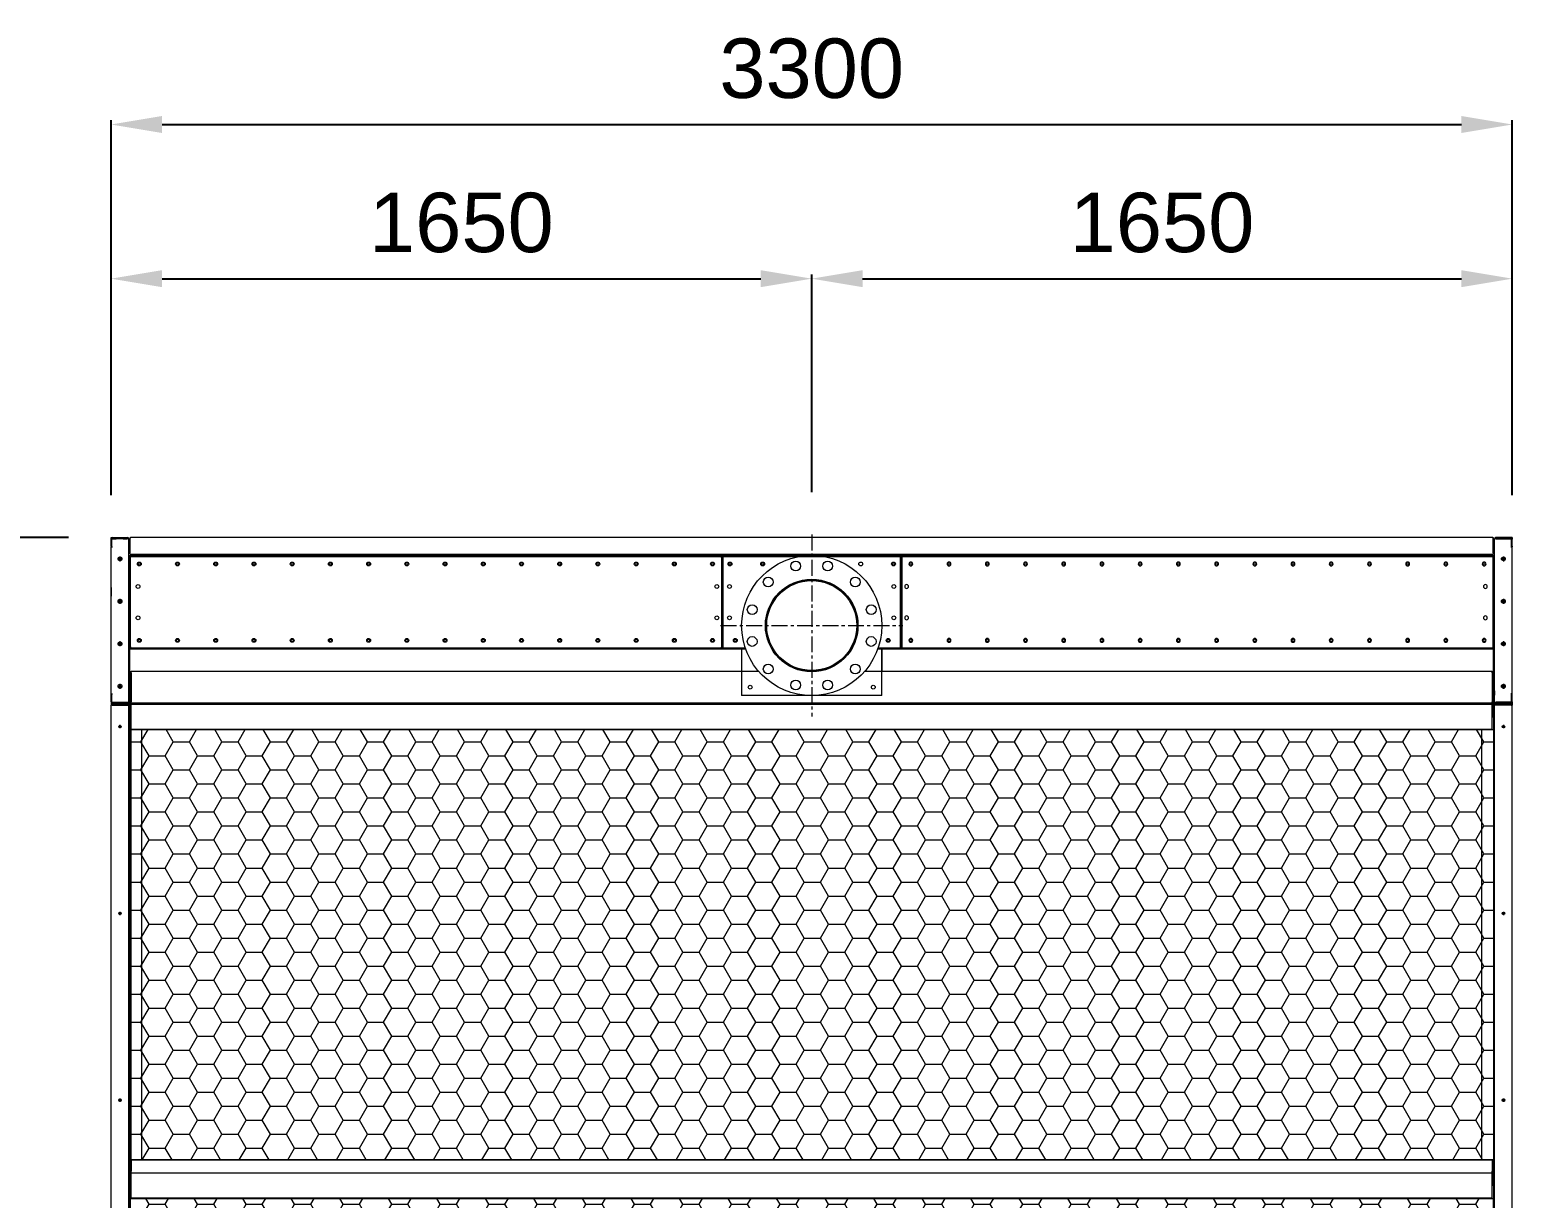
# Model space of a CAD drawing. Header units: millimetres. Extents: x 17797 to 47204, y 13896 to 34691.
# Drawn here: x 20592 to 24084, y 23123 to 25875 of the extents above; entities that cross this region are included whole.
import ezdxf

# ---------------------------------------------------------------- set-up
doc = ezdxf.new("R2010")
doc.units = ezdxf.units.MM
doc.linetypes.add('CENTER', pattern=[2, 1.25, -0.25, 0.25, -0.25])
doc.layers.add('center', color=1, linetype='CENTER')
doc.styles.get("Standard").update_dxf_attribs({"font": 'arial.ttf'})
doc.dimstyles.new('1.40', dxfattribs={"dimscale": 20, "dimtxt": 1.5, "dimasz": 1, "dimexe": 0.5, "dimexo": 0.5, "dimgap": 0.5, "dimtad": 1, "dimdec": 0, "dimzin": 0, "dimdsep": 46, "dimtxsty": 'Standard', "dimcen": 0, "dimclrd": 2, "dimclre": 2, "dimclrt": 3, "dimadec": 0, "dimazin": 0, "dimtfac": 1, "dimtdec": 0, "dimtmove": 0, "dimatfit": 0, "dimfxl": 1, "dimtolj": 1, "dimtzin": 0, "dimlwd": -1, "dimlwe": -1, "dimarcsym": 0})
pattern_1 = [(0, (-361288.94, -64428.353), (57.15, 32.9955677), [38.1, -76.2]), (120, (-361288.94, -64428.353), (-57.15, 32.995568), [38.1, -76.2]), (60, (-361288.94, -64428.353), (1e-07, 65.9911357), [-76.2, 38.1])]

# ---------------------------------------------------------------- blocks, each defined once
blk = doc.blocks.new('*D103')
at = {"color": 2, "transparency": 16777216}
for p, q in [((20783.7, 24778.9), (20783.7, 25298.9)), ((20903.7, 25288.9), (22313.7, 25288.9)), ((22433.7, 24786.4), (22433.7, 25298.9))]:
    blk.add_line(p, q, dxfattribs=at)
for points in [[(20903.7, 25308.9), (20903.7, 25268.9), (20783.7, 25288.9)], [(22313.7, 25308.9), (22313.7, 25268.9), (22433.7, 25288.9)]]:
    blk.add_solid(points, dxfattribs=at)
at = {"layer": 'Defpoints', "color": 0, "transparency": 16777216}
for p in [(22433.7, 25288.9), (20783.7, 24678.9), (22433.7, 24686.4)]:
    blk.add_point(p, dxfattribs=at)
at = {"color": 3, "lineweight": 5, "transparency": 16777216, "insert": (21608.7, 25420.4), "char_height": 140, "attachment_point": 5}
blk.add_mtext('\\A1;1650', dxfattribs=at)
blk = doc.blocks.new('*D104')
at = {"color": 2, "transparency": 16777216}
for p, q in [((20783.7, 24778.9), (20783.7, 25662)), ((20903.7, 25652), (23963.7, 25652)), ((24083.7, 24778.9), (24083.7, 25662))]:
    blk.add_line(p, q, dxfattribs=at)
for points in [[(20903.7, 25672), (20903.7, 25632), (20783.7, 25652)], [(23963.7, 25672), (23963.7, 25632), (24083.7, 25652)]]:
    blk.add_solid(points, dxfattribs=at)
at = {"layer": 'Defpoints', "color": 0, "transparency": 16777216}
for p in [(24083.7, 25652), (20783.7, 24678.9), (24083.7, 24678.9)]:
    blk.add_point(p, dxfattribs=at)
at = {"color": 3, "lineweight": 5, "transparency": 16777216, "insert": (22433.7, 25783.6), "char_height": 140, "attachment_point": 5}
blk.add_mtext('\\A1;3300', dxfattribs=at)
blk = doc.blocks.new('*D107')
at = {"color": 2, "transparency": 16777216}
for p, q in [((22433.7, 24786.4), (22433.7, 25298.9)), ((22553.7, 25288.9), (23963.7, 25288.9)), ((24083.7, 24778.9), (24083.7, 25298.9))]:
    blk.add_line(p, q, dxfattribs=at)
for points in [[(22553.7, 25308.9), (22553.7, 25268.9), (22433.7, 25288.9)], [(23963.7, 25308.9), (23963.7, 25268.9), (24083.7, 25288.9)]]:
    blk.add_solid(points, dxfattribs=at)
at = {"layer": 'Defpoints', "color": 0, "transparency": 16777216}
for p in [(24083.7, 25288.9), (22433.7, 24686.4), (24083.7, 24678.9)]:
    blk.add_point(p, dxfattribs=at)
at = {"color": 3, "lineweight": 5, "transparency": 16777216, "insert": (23258.7, 25420.4), "char_height": 140, "attachment_point": 5}
blk.add_mtext('\\A1;1650', dxfattribs=at)
blk = doc.blocks.new('*D111')
at = {"color": 2, "transparency": 16777216}
for p, q in [((20683.7, 24678.9), (20118.1, 24678.9)), ((20128.1, 24558.9), (20128.1, 21598.9)), ((20683.7, 21478.9), (20118.1, 21478.9))]:
    blk.add_line(p, q, dxfattribs=at)
for points in [[(20108.1, 24558.9), (20148.1, 24558.9), (20128.1, 24678.9)], [(20108.1, 21598.9), (20148.1, 21598.9), (20128.1, 21478.9)]]:
    blk.add_solid(points, dxfattribs=at)
at = {"layer": 'Defpoints', "color": 0, "transparency": 16777216}
for p in [(20783.7, 24678.9), (20128.1, 21478.9), (20783.7, 21478.9)]:
    blk.add_point(p, dxfattribs=at)
at = {"color": 3, "lineweight": 5, "transparency": 16777216, "insert": (19996.6, 23078.9), "char_height": 140, "attachment_point": 5, "rotation": 90}
blk.add_mtext('\\A1;3200', dxfattribs=at)
blk = doc.blocks.new('A$C35F72EF5')
at = {"color": 7, "lineweight": 15}
for p, q in [((0, 3.5), (0, 216.5)), ((2, 216.5), (0, 216.5)), ((3.5, 216.5), (2, 216.5)), ((2, 3.5), (2, 216.5)), ((3.5, 220), (1392.5, 220)), ((3.5, 220), (3.5, 218)), ((3.5, 216.5), (3.5, 218)), ((3.5, 218), (1392.5, 218)), ((1392.5, 218), (1392.5, 220)), ((1392.5, 216.5), (1392.5, 218)), ((1392.5, 216.5), (1394, 216.5)), ((1394, 216.5), (1394, 3.5)), ((1396, 216.5), (1394, 216.5)), ((1396, 216.5), (1396, 3.5)), ((0, 3.5), (2, 3.5)), ((3.5, 3.5), (2, 3.5)), ((3.5, 3.5), (3.5, 2)), ((1392.5, 2), (3.5, 2)), ((3.5, 2), (3.5, 0)), ((1392.5, 3.5), (1394, 3.5)), ((1392.5, 3.5), (1392.5, 2)), ((1392.5, 0), (1392.5, 2)), ((1394, 3.5), (1396, 3.5)), ((1392.5, 0), (3.5, 0))]:
    blk.add_line(p, q, dxfattribs=at)
for centre in [(23, 200), (113, 200), (203, 200), (293, 200), (383, 200), (473, 200), (563, 200), (653, 200), (743, 200), (743, 200), (833, 200), (923, 200), (1013, 200), (1103, 200), (1193, 200), (1283, 200), (1373, 200), (20, 147), (1383, 147), (20, 73), (1383, 73), (23, 20), (113, 20), (203, 20), (293, 20), (383, 20), (473, 20), (563, 20), (653, 20), (743, 20), (743, 20), (833, 20), (923, 20), (1013, 20), (1103, 20), (1193, 20), (1283, 20), (1373, 20)]:
    blk.add_circle(centre, 4.5, dxfattribs=at)
blk = doc.blocks.new('A$C4CFF21FF')
at = {"color": 7, "lineweight": 13}
for centre, radius in [((165, 165), 165), ((127.5, 305.1), 11.5), ((202.5, 305.1), 11.5), ((62.5, 267.5), 11.5), ((165, 165), 108), ((165, 165), 108), ((165, 165), 106), ((267.5, 267.5), 11.5), ((24.9, 202.5), 11.5), ((305.1, 202.5), 11.5), ((24.9, 127.5), 11.5), ((305.1, 127.5), 11.5), ((62.5, 62.5), 11.5), ((267.5, 62.5), 11.5), ((127.5, 24.9), 11.5), ((202.5, 24.9), 11.5)]:
    blk.add_circle(centre, radius, dxfattribs=at)
blk = doc.blocks.new('3')
at = {"lineweight": 20}
h = blk.add_hatch(dxfattribs=at)
h.set_pattern_fill('HONEY', scale=12)
h.set_pattern_definition(pattern_1)
h.paths.add_polyline_path([(24040.1, 23213.1), (24040.1, 24226.9), (20831.2, 24226.9), (20831.2, 23213.1)])
h = blk.add_hatch(dxfattribs=at)
h.set_pattern_fill('HONEY', scale=12)
h.set_pattern_definition(pattern_1)
h.paths.add_polyline_path([(24040.1, 22009.1), (24038.2, 23122.7), (20829.3, 23122.7), (20831.2, 22009.1)])
at = {"color": 7, "lineweight": 20, "ltscale": 0.280701}
for p, q in [((20783.7, 24658.9), (20783.7, 24678.9)), ((20783.7, 24678.9), (20787.1, 24678.9)), ((20783.7, 24678.9), (20783.7, 24677.3)), ((20783.7, 24677.3), (20784.2, 24677.3)), ((20783.7, 24675.8), (20783.7, 24675.8)), ((20783.7, 24658.9), (20785.7, 24658.9)), ((20783.7, 24658.9), (20783.7, 24656.9)), ((20783.7, 24310.9), (20783.7, 24656.9)), ((20783.7, 24656.9), (20787.1, 24656.9)), ((20785.7, 24656.9), (20785.7, 24676)), ((20822.3, 24676), (20785.7, 24676)), ((20785.8, 24676), (20795.7, 24676)), ((20787.1, 24678.9), (20822.3, 24678.9)), ((20824.7, 24676.9), (20787.1, 24676.9)), ((20795.7, 24676), (20795.7, 24676.9)), ((20795.8, 24676.9), (20795.7, 24676.9)), ((20804.7, 24676), (20804.7, 24676.1)), ((20813.7, 24676), (20813.7, 24676.9)), ((20813.7, 24676.9), (20813.7, 24676.9)), ((20813.7, 24676), (20822.3, 24676)), ((20822.3, 24678.9), (20822.6, 24678.9)), ((20822.3, 24676), (20822.3, 24676.9)), ((20822.6, 24678.9), (20822.6, 24678.9)), ((20825, 24677.6), (20824.2, 24676.9)), ((20825.7, 24675.8), (20825.7, 24675.6)), ((20825.7, 24675.8), (20825.7, 24675.8)), ((20825.7, 24292.3), (20825.7, 24675.5)), ((20827.2, 24675.5), (20828.9, 24675.5)), ((20827.2, 24675.5), (20827.2, 24640.9)), ((20828.2, 24677.9), (20828.9, 24677.2)), ((20828.9, 24642.3), (20828.9, 24678.2)), ((24036.8, 24678.9), (20830.6, 24678.9)), ((20830.6, 24678.9), (20830.6, 24678.9)), ((24036.8, 24678.9), (24036.9, 24678.9)), ((24038.5, 24642.3), (24038.5, 24678.2)), ((24039.2, 24677.9), (24038.5, 24677.2)), ((24038.5, 24675.5), (24040.2, 24675.5)), ((24040.2, 24640.9), (24040.2, 24675.5)), ((24041.7, 24675.8), (24041.7, 24675.5)), ((24041.7, 24675.8), (24041.7, 24675.8)), ((24041.7, 24292.3), (24041.7, 24675.5)), ((24041.7, 24675.5), (24041.7, 24675.5)), ((24042.4, 24677.6), (24043.3, 24676.9)), ((24042.7, 24676.9), (24045.1, 24676.9)), ((24080.3, 24678.9), (24044.8, 24678.9)), ((24044.8, 24678.9), (24044.8, 24678.9)), ((24045.1, 24676.9), (24080.3, 24676.9)), ((24045.1, 24676), (24045.1, 24676.9)), ((24045.1, 24676), (24081.7, 24676)), ((24053.7, 24676), (24045.1, 24676)), ((24053.7, 24676), (24053.7, 24676.9)), ((24053.8, 24676.9), (24053.7, 24676.9)), ((24062.7, 24676), (24062.7, 24676.1)), ((24071.7, 24676), (24071.7, 24676.9)), ((24071.7, 24676.9), (24071.7, 24676.9)), ((24081.6, 24676), (24071.7, 24676)), ((24083.7, 24678.9), (24080.3, 24678.9)), ((24080.3, 24656.9), (24083.7, 24656.9)), ((24081.7, 24656.9), (24081.7, 24676)), ((24083.7, 24658.9), (24081.7, 24658.9)), ((24083.7, 24677.3), (24083.2, 24677.3)), ((24083.7, 24678.9), (24083.7, 24677.3)), ((24083.7, 24678.9), (24083.7, 24675.6)), ((24083.7, 24675.8), (24083.7, 24675.8)), ((24083.7, 24658.9), (24083.7, 24675.5)), ((24083.7, 24658.9), (24083.7, 24656.9)), ((24083.7, 24310.9), (24083.7, 24656.9)), ((20798.9, 24628.9), (20810.6, 24628.9)), ((20804.7, 24634.8), (20804.7, 24623.1)), ((24038.5, 24638.9), (20828.9, 24638.9)), ((24056.9, 24628.9), (24068.6, 24628.9)), ((24062.7, 24634.8), (24062.7, 24623.1)), ((20783.7, 24561.2), (20783.7, 24541.4)), ((20798.9, 24528.9), (20810.6, 24528.9)), ((20804.7, 24534.8), (20804.7, 24523.1)), ((24056.9, 24528.9), (24068.6, 24528.9)), ((24062.7, 24534.8), (24062.7, 24523.1)), ((20798.9, 24428.9), (20810.6, 24428.9)), ((20804.7, 24434.8), (20804.7, 24423.1)), ((20827.3, 24416.9), (20827.3, 24363.6)), ((20827.7, 24286.8), (20827.7, 24416.9)), ((22598.7, 24416.9), (22598.7, 24363.9)), ((24039.7, 24361.3), (24039.7, 24416.9)), ((24040.1, 24363.6), (24040.1, 24416.9)), ((24041.7, 24363.4), (24041.7, 24430.3)), ((24056.9, 24428.9), (24068.6, 24428.9)), ((24062.7, 24434.8), (24062.7, 24423.1)), ((20825.7, 24363.4), (20826, 24363.9)), ((20825.7, 24354.5), (20826, 24353.9)), ((20826, 24353.9), (20826, 24363.9)), ((20826.7, 24362.4), (20826, 24363.9)), ((20826.7, 24355.4), (20826, 24353.9)), ((20826.7, 24362.4), (20827.5, 24363.9)), ((20826.7, 24362.4), (20826.7, 24355.9)), ((20826.7, 24355.9), (20826.7, 24355.4)), ((20826.7, 24355.4), (20827.5, 24353.9)), ((20827.3, 24354.3), (20827.3, 24317.6)), ((20827.5, 24353.9), (20827.5, 24363.9)), ((20827.7, 24363.6), (20827.5, 24363.9)), ((20827.7, 24354.2), (20827.5, 24353.9)), ((20827.7, 24360.5), (20827.7, 24292.4)), ((20829.7, 24360.5), (20829.7, 24292.4)), ((20831.2, 24363.9), (20831.1, 24363.9)), ((20831.2, 24361.9), (20831.1, 24361.9)), ((22309, 24363.9), (20831.2, 24363.9)), ((20831.2, 24360.5), (20831.2, 24363.9)), ((20831.2, 24360.5), (20831.2, 24292.4)), ((24036.2, 24363.9), (22558.5, 24363.9)), ((24036.2, 24363.9), (24036.3, 24363.9)), ((24036.2, 24360.5), (24036.2, 24363.9)), ((24036.2, 24361.9), (24036.3, 24361.9)), ((24036.2, 24360.5), (24036.2, 24292.4)), ((24037.7, 24360.5), (24037.7, 24292.4)), ((24039.7, 24363.3), (24040, 24363.9)), ((24039.7, 24360.5), (24039.7, 24292.3)), ((24039.7, 24354.4), (24040, 24353.9)), ((24040, 24353.9), (24040, 24363.9)), ((24040.7, 24362.4), (24040, 24363.9)), ((24040.7, 24355.4), (24040, 24353.9)), ((24040.1, 24317.6), (24040.1, 24354.3)), ((24040.7, 24362.4), (24041.5, 24363.9)), ((24040.7, 24362.4), (24040.7, 24355.4)), ((24040.7, 24355.4), (24041.5, 24353.9)), ((24041.5, 24353.9), (24041.5, 24363.9)), ((24041.7, 24363.4), (24041.5, 24363.9)), ((24041.7, 24354.5), (24041.5, 24353.9)), ((24041.7, 24317.4), (24041.7, 24354.5)), ((20783.7, 24310.9), (20787.1, 24310.9)), ((20783.7, 24292.3), (20783.7, 24310.9)), ((20783.7, 24308.9), (20785.7, 24308.9)), ((20785.7, 24310.9), (20787.1, 24310.9)), ((20785.7, 24291.8), (20785.7, 24310.9)), ((20798.9, 24328.9), (20810.6, 24328.9)), ((20804.7, 24334.8), (20804.7, 24323.1)), ((20825.7, 24317.4), (20826, 24317.9)), ((20825.7, 24308.5), (20826, 24307.9)), ((20826, 24317.9), (20826, 24317.3)), ((20826.7, 24316.4), (20826, 24317.9)), ((20826, 24317.3), (20826, 24307.9)), ((20826.7, 24309.4), (20826, 24307.9)), ((20826.7, 24316.4), (20827.5, 24317.9)), ((20826.7, 24309.4), (20826.7, 24316.4)), ((20826.7, 24309.4), (20827.5, 24307.9)), ((20827.3, 24308.3), (20827.3, 21858.9)), ((20827.5, 24317.9), (20827.5, 24317.3)), ((20827.7, 24317.6), (20827.5, 24317.9)), ((20827.5, 24317.3), (20827.5, 24307.9)), ((20827.7, 24308.2), (20827.5, 24307.9)), ((24039.7, 24317.5), (24040, 24317.9)), ((24039.7, 24308.4), (24040, 24307.9)), ((24040, 24317.9), (24040, 24317.3)), ((24040.7, 24316.4), (24040, 24317.9)), ((24040, 24317.3), (24040, 24307.9)), ((24040.7, 24309.4), (24040, 24307.9)), ((24040.1, 21741.6), (24040.1, 24308.3)), ((24040.7, 24316.4), (24041.5, 24317.9)), ((24040.7, 24309.4), (24040.7, 24316.4)), ((24040.7, 24309.4), (24041.5, 24307.9)), ((24041.5, 24317.9), (24041.5, 24317.3)), ((24041.7, 24317.4), (24041.5, 24317.9)), ((24041.5, 24317.3), (24041.5, 24307.9)), ((24041.7, 24308.5), (24041.5, 24307.9)), ((24041.7, 21741.4), (24041.7, 24308.5)), ((24056.9, 24328.9), (24068.6, 24328.9)), ((24062.7, 24334.8), (24062.7, 24323.1)), ((24083.7, 24310.9), (24080.3, 24310.9)), ((24081.7, 24291.8), (24081.7, 24310.9)), ((24083.7, 24308.9), (24081.7, 24308.9)), ((24083.7, 24292.3), (24083.7, 24310.9)), ((20783.7, 24292.3), (20783.7, 24284.4)), ((20783.7, 21983.4), (20783.7, 24284.4)), ((20786.5, 24284.4), (20783.7, 24284.4)), ((20785.3, 24286.9), (20824.1, 24286.9)), ((20785.3, 24286.9), (20785.3, 24285.3)), ((20785.3, 24285.3), (20824.1, 24285.3)), ((20785.7, 24291.8), (20822.3, 24291.8)), ((20786.5, 24284.4), (20822.9, 24284.4)), ((20824.7, 24290.9), (20787.1, 24290.9)), ((20787.1, 24288.9), (20822.3, 24288.9)), ((20822.3, 24291.8), (20822.3, 24290.9)), ((20822.9, 24284.1), (20822.9, 24285.3)), ((20822.9, 24284.1), (20825.7, 24284.1)), ((20824.1, 24286.9), (20824.1, 24285.3)), ((20825, 24290.3), (20824.2, 24290.9)), ((20825.7, 24292.3), (20825.7, 24284.2)), ((20825.7, 21983.7), (20825.7, 24284.1)), ((20827.7, 24292.4), (20827.7, 24292.3)), ((20829.7, 24292.3), (20827.7, 24292.3)), ((20827.7, 24283.7), (20827.7, 24286.8)), ((20827.7, 24283.7), (20827.7, 24256.1)), ((20827.7, 24283.4), (20827.7, 24256.9)), ((20829.7, 24292.4), (20829.7, 24292.3)), ((20829.7, 24283.4), (20829.7, 24256.9)), ((20831.1, 24290.9), (20831.2, 24290.9)), ((20831.1, 24288.9), (20831.2, 24288.9)), ((20831.2, 24288.9), (20831.2, 24292.4)), ((24036.2, 24288.9), (20831.2, 24288.9)), ((20831.2, 24286.9), (24036.2, 24286.9)), ((20831.2, 24226.7), (20831.2, 24286.9)), ((24036.2, 24288.9), (24036.2, 24292.4)), ((24036.2, 24290.9), (24036.3, 24290.9)), ((24036.2, 24288.9), (24036.3, 24288.9)), ((24036.2, 24226.7), (24036.2, 24286.9)), ((24037.7, 24292.4), (24037.7, 24292.3)), ((24037.7, 24292.3), (24039.7, 24292.3)), ((24037.7, 24256.9), (24037.7, 24283.4)), ((24039.7, 24284.2), (24039.7, 24291.6)), ((24039.7, 24256.9), (24039.7, 24283.4)), ((24044.5, 24284.1), (24041.7, 24284.1)), ((24042.4, 24290.3), (24043.3, 24290.9)), ((24042.7, 24290.9), (24045.1, 24290.9)), ((24042.7, 24286.3), (24042.7, 24289.9)), ((24082.1, 24286.9), (24043.3, 24286.9)), ((24043.3, 24286.9), (24043.3, 24285.3)), ((24082.1, 24285.3), (24043.3, 24285.3)), ((24044.5, 24284.1), (24044.5, 24285.3)), ((24080.9, 24284.4), (24044.5, 24284.4)), ((24081.7, 24291.8), (24045.1, 24291.8)), ((24045.1, 24291.8), (24045.1, 24290.9)), ((24045.1, 24290.9), (24080.3, 24290.9)), ((24080.3, 24288.9), (24045.1, 24288.9)), ((24080.9, 24284.4), (24083.7, 24284.4)), ((24082.1, 24286.9), (24082.1, 24285.3)), ((24083.7, 24292.3), (24083.7, 24284.4)), ((24083.7, 21983.4), (24083.7, 24284.4)), ((20800.8, 24233.9), (20808.6, 24233.9)), ((20804.7, 24237.8), (20804.7, 24230)), ((20829.7, 24256.9), (20827.7, 24256.9)), ((20831.2, 24256.1), (20827.7, 24256.1)), ((20827.7, 24256.1), (20827.7, 24256)), ((20831.2, 24256), (20827.7, 24256)), ((24039.7, 24256.1), (24036.2, 24256.1)), ((24039.7, 24256), (24036.2, 24256)), ((24039.7, 24256.9), (24037.7, 24256.9)), ((24039.7, 24256.9), (24039.7, 24256)), ((24058.8, 24233.9), (24066.6, 24233.9)), ((24062.7, 24237.8), (24062.7, 24230)), ((24036.2, 24227.1), (20831.2, 24227.1)), ((24036.2, 24226.9), (20831.2, 24226.9)), ((24036.2, 24226.7), (20831.2, 24226.7)), ((20855.7, 24226.7), (20855.7, 23213.1)), ((24011.7, 23213.1), (24011.7, 24226.7)), ((20800.8, 23793.9), (20808.6, 23793.9)), ((20804.7, 23797.8), (20804.7, 23790)), ((24058.8, 23793.9), (24066.6, 23793.9)), ((24062.7, 23797.8), (24062.7, 23790)), ((20800.8, 23353.9), (20808.6, 23353.9)), ((20804.7, 23357.8), (20804.7, 23350)), ((24058.8, 23353.9), (24066.6, 23353.9)), ((24062.7, 23357.8), (24062.7, 23350)), ((20827.7, 23186.4), (20827.7, 23212.9)), ((20827.7, 23212.9), (20829.7, 23212.9)), ((20829.7, 23186.4), (20829.7, 23212.9)), ((20831.2, 23213.1), (20831.2, 23186.7)), ((20831.2, 23213.1), (24036.2, 23213.1)), ((20831.2, 23122.7), (20831.2, 23186.7)), ((24036.2, 23213.1), (24036.2, 23186.7)), ((24036.2, 23122.7), (24036.2, 23186.7)), ((24037.7, 23212.9), (24037.7, 23186.4)), ((24039.7, 23212.9), (24037.7, 23212.9)), ((24039.7, 23212.9), (24039.7, 23186.4)), ((20827.7, 23179.4), (20827.7, 23152.9)), ((20829.7, 23152.9), (20827.7, 23152.9)), ((20829.7, 23179.4), (20829.7, 23152.9)), ((20831.2, 23182.9), (24036.2, 23182.9)), ((24037.7, 23152.9), (24037.7, 23179.4)), ((24039.7, 23152.9), (24037.7, 23152.9)), ((24039.7, 23152.9), (24039.7, 23179.4)), ((24036.2, 23123.1), (20831.2, 23123.1)), ((24036.2, 23122.9), (20831.2, 23122.9)), ((24036.2, 23122.7), (20831.2, 23122.7))]:
    blk.add_line(p, q, dxfattribs=at)
at = {"color": 7, "lineweight": 20}
for p, q in [((24040.2, 24636.9), (20827.2, 24636.9)), ((20827.2, 24416.9), (20827.2, 24636.9)), ((20827.2, 24634.9), (24040.2, 24634.9)), ((20827.2, 24420.4), (20827.2, 24633.4)), ((20830.7, 24634.9), (22219.7, 24634.9)), ((22225.2, 24636.9), (22642.2, 24636.9)), ((22225.2, 24416.9), (22225.2, 24636.9)), ((22642.2, 24636.9), (22642.2, 24416.9)), ((24040.2, 24416.9), (24040.2, 24636.9)), ((22277.5, 24418.9), (20827.2, 24418.9)), ((20827.2, 24416.9), (22278.2, 24416.9)), ((22219.7, 24418.9), (20830.7, 24418.9)), ((22219.7, 24416.9), (20830.7, 24416.9)), ((22268.7, 24416.9), (22225.2, 24416.9)), ((22268.7, 24416.9), (22268.7, 24306.9)), ((22589.3, 24416.9), (24040.2, 24416.9)), ((24040.2, 24418.9), (22590, 24418.9)), ((22598.7, 24306.9), (22598.7, 24416.9)), ((22642.2, 24416.9), (22598.7, 24416.9)), ((22598.7, 24306.9), (22268.7, 24306.9))]:
    blk.add_line(p, q, dxfattribs=at)
at = {"color": 0, "lineweight": 20}
for points in [[(20831.2, 24226.9), (24040.1, 24226.9), (24040.1, 23213.1), (20831.2, 23213.1)], [(20829.3, 23122.7), (24038.2, 23122.7), (24040.1, 22009.1), (20831.2, 22009.1)]]:
    blk.add_lwpolyline(points, close=True, dxfattribs=at)
at = {"color": 7, "lineweight": 20, "ltscale": 0.280701}
for centre, radius in [((20804.7, 24628.9), 4.5), ((20804.7, 24628.9), 3), ((22433.7, 24471.9), 165), ((24062.7, 24628.9), 4.5), ((24062.7, 24628.9), 3), ((22433.7, 24471.9), 109), ((22433.7, 24471.9), 108), ((22433.7, 24471.9), 106), ((20804.7, 24528.9), 4.5), ((20804.7, 24528.9), 3), ((24062.7, 24528.9), 4.5), ((24062.7, 24528.9), 3), ((20804.7, 24428.9), 4.5), ((20804.7, 24428.9), 3), ((24062.7, 24428.9), 4.5), ((24062.7, 24428.9), 3), ((20804.7, 24328.9), 4.5), ((20804.7, 24328.9), 3), ((24062.7, 24328.9), 4.5), ((24062.7, 24328.9), 3), ((20804.7, 24233.9), 3), ((24062.7, 24233.9), 3), ((20804.7, 23793.9), 3), ((24062.7, 23793.9), 3), ((20804.7, 23353.9), 3), ((24062.7, 23353.9), 3)]:
    blk.add_circle(centre, radius, dxfattribs=at)
at = {"color": 7, "lineweight": 20}
for centre, radius in [((20850.2, 24616.9), 3), ((20940.2, 24616.9), 3), ((21030.2, 24616.9), 3), ((21120.2, 24616.9), 3), ((21210.2, 24616.9), 3), ((21300.2, 24616.9), 3), ((21390.2, 24616.9), 3), ((21480.2, 24616.9), 3), ((21570.2, 24616.9), 4.5), ((21570.2, 24616.9), 3), ((21660.2, 24616.9), 3), ((21750.2, 24616.9), 3), ((21840.2, 24616.9), 3), ((21930.2, 24616.9), 3), ((22020.2, 24616.9), 3), ((22110.2, 24616.9), 3), ((22200.2, 24616.9), 3), ((22241.2, 24616.9), 4.5), ((22241.2, 24616.9), 3), ((22318.2, 24616.9), 4.5), ((22318.2, 24616.9), 3), ((22549.2, 24616.9), 4.5), ((22626.2, 24616.9), 4.5), ((22626.2, 24616.9), 3), ((22667.2, 24616.9), 3), ((22757.2, 24616.9), 3), ((22847.2, 24616.9), 3), ((22937.2, 24616.9), 3), ((23027.2, 24616.9), 3), ((23117.2, 24616.9), 3), ((23207.2, 24616.9), 3), ((23297.2, 24616.9), 3), ((23387.2, 24616.9), 3), ((23477.2, 24616.9), 3), ((23567.2, 24616.9), 3), ((23657.2, 24616.9), 3), ((23747.2, 24616.9), 3), ((23837.2, 24616.9), 3), ((23927.2, 24616.9), 3), ((24017.2, 24616.9), 3), ((22240.2, 24563.9), 4.5), ((22433.7, 24471.9), 108), ((22627.2, 24563.9), 4.5), ((22240.2, 24489.9), 4.5), ((22627.2, 24489.9), 4.5), ((20850.2, 24436.9), 3), ((20940.2, 24436.9), 3), ((21030.2, 24436.9), 3), ((21120.2, 24436.9), 3), ((21210.2, 24436.9), 3), ((21300.2, 24436.9), 3), ((21390.2, 24436.9), 3), ((21480.2, 24436.9), 3), ((21570.2, 24436.9), 3), ((21660.2, 24436.9), 3), ((21750.2, 24436.9), 3), ((21840.2, 24436.9), 3), ((21930.2, 24436.9), 3), ((22020.2, 24436.9), 3), ((22110.2, 24436.9), 3), ((22200.2, 24436.9), 3), ((22253.7, 24436.9), 4.5), ((22253.7, 24436.9), 3), ((22613.7, 24436.9), 4.5), ((22613.7, 24436.9), 3), ((22667.2, 24436.9), 3), ((22757.2, 24436.9), 3), ((22847.2, 24436.9), 3), ((22937.2, 24436.9), 3), ((23027.2, 24436.9), 3), ((23117.2, 24436.9), 3), ((23207.2, 24436.9), 3), ((23297.2, 24436.9), 3), ((23387.2, 24436.9), 3), ((23477.2, 24436.9), 3), ((23567.2, 24436.9), 3), ((23657.2, 24436.9), 3), ((23747.2, 24436.9), 3), ((23837.2, 24436.9), 3), ((23927.2, 24436.9), 3), ((24017.2, 24436.9), 3), ((22288.7, 24326.9), 4.5), ((22578.7, 24326.9), 4.5)]:
    blk.add_circle(centre, radius, dxfattribs=at)
at = {"color": 7, "lineweight": 20, "ltscale": 0.280701}
for centre, radius, start, end in [((20787.1, 24675.5), 3.4, 90, 180), ((20787.1, 24675.5), 1.4, 90, 159.0752), ((20822.3, 24675.5), 3.4, 360, 90), ((20822.6, 24675.8), 3.1, 0, 90), ((20830.6, 24675.5), 3.4, 90, 180), ((20830.8, 24675.8), 3.1, 90, 90.8372), ((24036.6, 24675.8), 3.1, 89.174, 90), ((24036.8, 24675.5), 3.4, 0, 90), ((24045.1, 24675.5), 3.4, 90, 180), ((24044.8, 24675.8), 3.1, 90, 180), ((24080.3, 24675.5), 3.4, 0, 90), ((24080.3, 24675.5), 1.4, 20.9248, 90), ((20804.7, 24633.9), 3, 236.4427, 303.5573), ((24062.7, 24633.9), 3, 236.4427, 303.5573), ((20831.1, 24360.5), 3.4, 90, 180), ((20831.1, 24360.5), 1.4, 90, 180), ((24036.3, 24360.5), 3.4, 0, 90), ((24036.3, 24360.5), 1.4, 0, 90), ((20787.1, 24292.3), 3.4, 180, 270), ((20786.5, 24284.1), 2.8, 115.3766, 173.8494), ((20786.5, 24284.1), 1.2, 90, 165.5225), ((20787.1, 24292.3), 1.4, 200.9249, 270), ((20822.3, 24292.3), 3.4, 270, 0), ((20822.9, 24284.1), 1.2, 0, 90), ((20822.9, 24284.1), 2.8, 0, 64.623), ((20831.1, 24292.3), 3.4, 180, 270), ((20831.2, 24283.4), 3.5, 90, 180), ((20831.1, 24292.3), 1.4, 180, 270), ((20831.2, 24283.4), 1.5, 90, 180), ((24036.2, 24283.4), 3.5, 0, 90), ((24036.2, 24283.4), 1.5, 0, 90), ((24036.3, 24292.3), 1.4, 270, 0), ((24036.3, 24292.3), 3.4, 270, 0), ((24045.1, 24292.3), 3.4, 180, 270), ((24044.5, 24284.1), 2.8, 115.3769, 180), ((24044.5, 24284.1), 1.2, 90, 180), ((24080.3, 24292.3), 3.4, 270, 0), ((24080.3, 24292.3), 1.4, 270, 339.0751), ((24080.9, 24284.1), 1.2, 14.4775, 90), ((24080.9, 24284.1), 2.8, 6.1506, 64.6227), ((20804.7, 24236.9), 4.5, 228.594, 311.4144), ((20804.7, 24230.9), 3, 43.4325, 136.5675), ((24062.7, 24236.9), 4.5, 228.5904, 311.4465), ((24062.7, 24230.9), 3, 43.4325, 136.5675), ((20786.8, 23299.8), 3.1, 179.8097, 180), ((20831.2, 23186.4), 3.5, 180, 270), ((20831.2, 23186.4), 1.5, 180, 270), ((24036.2, 23186.4), 1.5, 270, 0), ((24036.2, 23186.4), 3.5, 270, 0), ((20831.2, 23179.4), 3.5, 90, 180), ((20831.2, 23179.4), 1.5, 90, 180), ((24036.2, 23179.4), 3.5, 0, 90), ((24036.2, 23179.4), 1.5, 0, 90)]:
    blk.add_arc(centre, radius, start, end, dxfattribs=at)
for points, knots in [([(20804.7, 24676.1), (20804.1, 24676.3), (20803.6, 24676.5), (20803, 24676.6), (20801.8, 24676.8), (20800.5, 24676.9), (20799.9, 24676.9), (20798.7, 24676.8), (20797.4, 24676.6), (20796.9, 24676.5), (20796.3, 24676.3), (20795.7, 24676.1)], [0, 0, 0, 0, 0, 0, 4.592193, 4.592193, 4.592193, 10.412639, 10.412639, 10.412639, 14.943258, 14.943258, 14.943258, 14.943258, 14.943258, 14.943258]), ([(20809, 24676.9), (20808.4, 24676.9), (20807.8, 24676.8), (20807.1, 24676.7), (20806.2, 24676.6), (20805.3, 24676.3), (20805.1, 24676.2), (20804.9, 24676.2), (20804.7, 24676.1)], [0, 0, 0, 0, 0, 0, 5.621704, 5.621704, 5.621704, 7.172461, 7.172461, 7.172461, 7.172461, 7.172461, 7.172461]), ([(20809, 24676.9), (20809.6, 24676.9), (20810.1, 24676.9), (20810.6, 24676.8), (20811.5, 24676.7), (20812.4, 24676.5), (20812.9, 24676.4), (20813.3, 24676.3), (20813.7, 24676.1)], [0, 0, 0, 0, 0, 0, 4.374667, 4.374667, 4.374667, 7.771894, 7.771894, 7.771894, 7.771894, 7.771894, 7.771894]), ([(20824.7, 24676.9), (20825.1, 24676.7), (20825.3, 24676.4), (20825.6, 24676.2), (20825.7, 24675.9), (20825.7, 24675.6), (20825.7, 24675.6), (20825.7, 24675.5), (20825.7, 24675.5)], [0, 0, 0, 0, 0, 0, 4.644554, 4.644554, 4.644554, 5.125492, 5.125492, 5.125492, 5.125492, 5.125492, 5.125492]), ([(24042.7, 24676.9), (24042.4, 24676.7), (24042.1, 24676.4), (24041.9, 24676.2), (24041.8, 24675.9), (24041.7, 24675.6), (24041.7, 24675.6), (24041.7, 24675.5), (24041.7, 24675.5)], [0, 0, 0, 0, 0, 0, 4.644554, 4.644554, 4.644554, 5.125492, 5.125492, 5.125492, 5.125492, 5.125492, 5.125492]), ([(24062.7, 24676.1), (24062.1, 24676.3), (24061.6, 24676.5), (24061, 24676.6), (24059.8, 24676.8), (24058.5, 24676.9), (24057.9, 24676.9), (24056.7, 24676.8), (24055.4, 24676.6), (24054.9, 24676.5), (24054.3, 24676.3), (24053.7, 24676.1)], [0, 0, 0, 0, 0, 0, 4.592193, 4.592193, 4.592193, 10.412639, 10.412639, 10.412639, 14.943258, 14.943258, 14.943258, 14.943258, 14.943258, 14.943258]), ([(24067, 24676.9), (24066.4, 24676.9), (24065.8, 24676.8), (24065.1, 24676.7), (24064.2, 24676.6), (24063.3, 24676.3), (24063.1, 24676.2), (24062.9, 24676.2), (24062.7, 24676.1)], [0, 0, 0, 0, 0, 0, 5.621704, 5.621704, 5.621704, 7.172461, 7.172461, 7.172461, 7.172461, 7.172461, 7.172461]), ([(24067, 24676.9), (24067.6, 24676.9), (24068.1, 24676.9), (24068.6, 24676.8), (24069.5, 24676.7), (24070.4, 24676.5), (24070.9, 24676.4), (24071.3, 24676.3), (24071.7, 24676.1)], [0, 0, 0, 0, 0, 0, 4.374667, 4.374667, 4.374667, 7.771894, 7.771894, 7.771894, 7.771894, 7.771894, 7.771894]), ([(20824.7, 24290.9), (20825.1, 24291.2), (20825.3, 24291.4), (20825.6, 24291.7), (20825.7, 24292), (20825.7, 24292.2), (20825.7, 24292.3), (20825.7, 24292.3), (20825.7, 24292.3)], [0, 0, 0, 0, 0, 0, 4.644554, 4.644554, 4.644554, 5.125492, 5.125492, 5.125492, 5.125492, 5.125492, 5.125492]), ([(24042.7, 24290.9), (24042.4, 24291.2), (24042.1, 24291.4), (24041.9, 24291.7), (24041.8, 24292), (24041.7, 24292.2), (24041.7, 24292.3), (24041.7, 24292.3), (24041.7, 24292.3)], [0, 0, 0, 0, 0, 0, 4.644554, 4.644554, 4.644554, 5.125492, 5.125492, 5.125492, 5.125492, 5.125492, 5.125492])]:
    blk.add_open_spline(points, degree=5, knots=knots, dxfattribs=at)
for points in [[(20830.6, 24678.9), (20830.3, 24678.9), (20829.9, 24678.8), (20829.6, 24678.7), (20829.3, 24678.5), (20828.9, 24678.2)], [(24036.8, 24678.9), (24037.2, 24678.9), (24037.5, 24678.8), (24037.9, 24678.7), (24038.2, 24678.5), (24038.5, 24678.2)]]:
    blk.add_open_spline(points, degree=5, dxfattribs=at)
at = {"layer": 'center', "lineweight": 20, "ltscale": 30}
for p, q in [((22433.7, 24686.4), (22433.7, 24257.4)), ((22219.2, 24471.9), (22648.2, 24471.9))]:
    blk.add_line(p, q, dxfattribs=at)
at = {"lineweight": 20}
for name, p in [('A$C35F72EF5', (20827.2, 24416.9)), ('A$C4CFF21FF', (22268.7, 24306.9))]:
    blk.add_blockref(name, p, dxfattribs=at)
at = {"lineweight": 20, "xscale": -1}
blk.add_blockref('A$C35F72EF5', (24040.2, 24416.9), dxfattribs=at)

msp = doc.modelspace()

# ---------------------------------------------------------------- block references
msp.add_blockref('3', (0, 0))

# ---------------------------------------------------------------- dimensions: what is measured, and where the dimension line sits
at = {"lineweight": 5}
for base, p1, p2, picture, middle in [((24083.7, 25652), (20783.7, 24678.9), (24083.7, 24678.9), '*D104', (22433.7, 25783.6)), ((22433.7, 25288.9), (20783.7, 24678.9), (22433.7, 24686.4), '*D103', (21608.7, 25420.4)), ((24083.7, 25288.9), (22433.7, 24686.4), (24083.7, 24678.9), '*D107', (23258.7, 25420.4))]:
    dim = msp.add_linear_dim(base=base, p1=p1, p2=p2, dimstyle='1.40', override={"dimtxt": 7, "dimasz": 6, "dimexo": 5, "dimgap": 3}, dxfattribs=at)
    dim.commit()
    dim.dimension.update_dxf_attribs({"geometry": picture, "text_midpoint": middle})
dim = msp.add_linear_dim(base=(20128.1, 21478.9), p1=(20783.7, 24678.9), p2=(20783.7, 21478.9), angle=90, dimstyle='1.40', override={"dimtxt": 7, "dimasz": 6, "dimexo": 5, "dimgap": 3}, dxfattribs=at)
dim.commit()
dim.dimension.update_dxf_attribs({"geometry": '*D111', "text_midpoint": (19996.6, 23078.9)})

doc.saveas('drawing.dxf')
